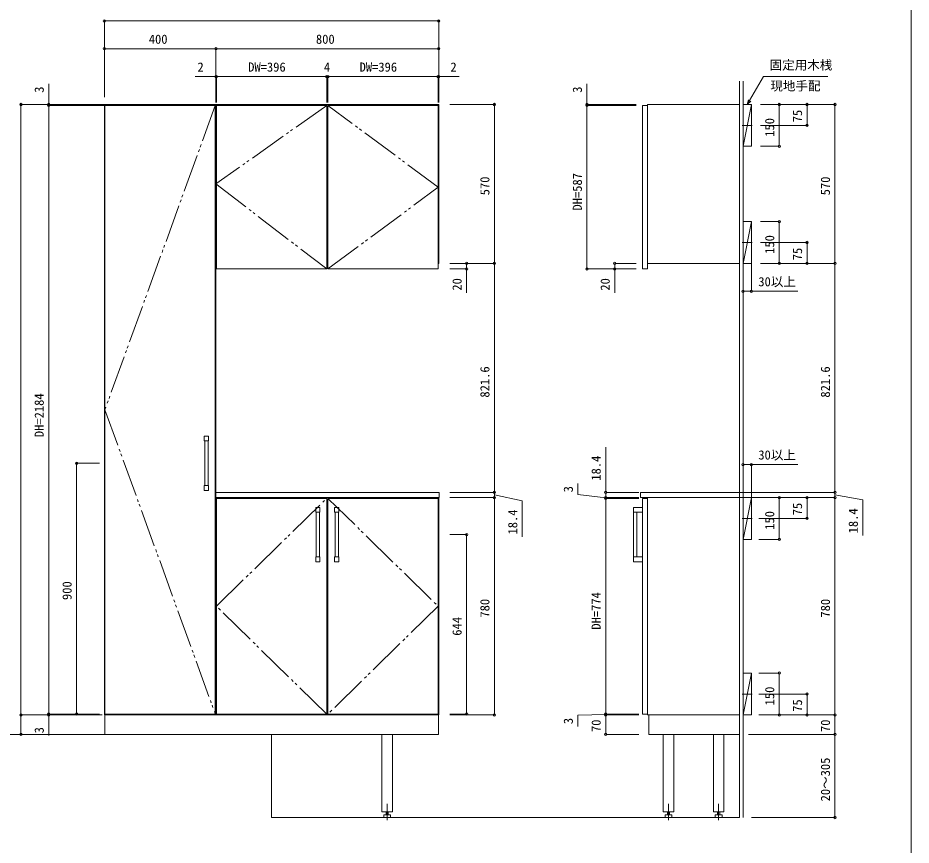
# Model space of a CAD drawing. Units: millimetres, scale not verified. Extents: x -2772 to 2772, y -4480 to 4487.
# Drawn here: x -435 to 2772, y -1056 to 1911 of the extents above; entities that cross this region are included whole.
import ezdxf
from ezdxf.enums import TextEntityAlignment as Align

# ---------------------------------------------------------------- set-up
doc = ezdxf.new("R2010")
doc.units = ezdxf.units.MM
doc.header["$LTSCALE"] = 15
doc.linetypes.add('CHAIN2', pattern=[12, 9, -1, 1, -1])
doc.linetypes.add('DOUBLE_CHAIN2', pattern=[12.8, 9, -1, 0.6, -0.6, 0.6, -1])
for name, color, linetype, lineweight in [('0-0_0', 7, 'Continuous', 9), ('0-2_YKK_ZWAK', 2, 'CHAIN2', 9), ('0-3_YKK_11', 4, 'Continuous', 9), ('0-4_YKK_12', 3, 'Continuous', 9), ('0-5_YKK_13', 7, 'Continuous', 9), ('0-6_YKK_D', 6, 'Continuous', 9)]:
    doc.layers.add(name, color=color, linetype=linetype, lineweight=lineweight)
doc.styles.add('ＭＳ ゴシック', font='')
doc.styles.get('ＭＳ ゴシック').set_extended_font_data('MS Gothic')

msp = doc.modelspace()

# ---------------------------------------------------------------- linework, layer by layer
at = {"layer": '0-0_0'}
msp.add_line((2772, 4256), (2772, -4480), dxfattribs=at)
at = {"layer": '0-2_YKK_ZWAK', "linetype": 'Continuous'}
for p, q in [((1075.97, 1600.57), (1075.97, 1030.57)), ((275.97, 1030.57), (277.98, 1030.57))]:
    msp.add_line(p, q, dxfattribs=at)
at = {"layer": '0-2_YKK_ZWAK'}
for p, q in [((2201.2, 1525.57), (2165.62, 1525.57)), ((2201.2, 1105.57), (2165.62, 1105.57)), ((2201.2, 115.57), (2165.62, 115.57)), ((2201.2, -514.43), (2165.62, -514.43)), ((890.97, -966.8), (890.97, -908.73)), ((1900.91, -966.8), (1900.91, -908.73)), ((2080.91, -966.8), (2080.91, -908.73))]:
    msp.add_line(p, q, dxfattribs=at)
at = {"layer": '0-2_YKK_ZWAK', "linetype": 'Continuous'}
for points in [[(-124.03, -589.43), (275.97, -589.43), (275.97, 1600.57), (-124.03, 1600.57)], [(-122.03, -586.43), (273.97, -586.43), (273.97, 1597.57), (-122.03, 1597.57)], [(673.98, 1010.57), (277.98, 1010.57), (277.98, 1597.57), (673.98, 1597.57)], [(677.98, 1010.57), (1073.98, 1010.57), (1073.98, 1597.57), (677.98, 1597.57)], [(1807.91, 1010.57), (1825.91, 1010.57), (1825.91, 1597.57), (1807.91, 1597.57)], [(1825.91, 1030.57), (2155.91, 1030.57), (2155.91, 1600.57), (1825.91, 1600.57)], [(275.97, 190.57), (1077.47, 190.57), (1077.47, 208.97), (275.97, 208.97)], [(1800.91, 190.57), (2155.91, 190.57), (2155.91, 208.97), (1800.91, 208.97)], [(1075.97, -589.43), (275.97, -589.43), (275.97, 190.57), (1075.97, 190.57)], [(277.97, -586.43), (673.97, -586.43), (673.97, 187.57), (277.97, 187.57)], [(1073.97, -586.43), (677.97, -586.43), (677.97, 187.57), (1073.97, 187.57)], [(1807.91, -586.43), (1825.91, -586.43), (1825.91, 187.57), (1807.91, 187.57)], [(1825.91, -589.43), (2155.91, -589.43), (2155.91, 190.57), (1825.91, 190.57)], [(-123.03, -659.43), (1074.97, -659.43), (1074.97, -589.43), (-123.03, -589.43)], [(1829.91, -659.43), (2155.91, -659.43), (2155.91, -589.43), (1829.91, -589.43)]]:
    msp.add_lwpolyline(points, close=True, dxfattribs=at)
at = {"layer": '0-2_YKK_ZWAK', "linetype": 'DOUBLE_CHAIN2'}
for points in [[(273.97, 1597.57), (-122.03, 505.57), (273.97, -586.43)], [(673.98, 1597.57), (275.97, 1315.57), (673.98, 1010.57)], [(677.98, 1010.57), (1073.98, 1304.07), (677.98, 1597.57)], [(673.97, -586.43), (277.97, -199.43), (673.97, 187.57)], [(677.97, 187.57), (1073.97, -199.43), (677.97, -586.43)]]:
    msp.add_lwpolyline(points, dxfattribs=at)
at = {"layer": '0-2_YKK_ZWAK', "linetype": 'Continuous'}
msp.add_lwpolyline([(1073.98, 1030.57), (1075.97, 1030.57), (1075.97, 1600.57), (275.97, 1600.57), (275.97, 1030.57)], dxfattribs=at)
at = {"layer": '0-3_YKK_11'}
for p, q in [((234.34, 410.08), (234.33, 409.57)), ((234.33, 409.57), (234.47, 394.07)), ((248.98, 393.57), (234.97, 393.57)), ((248.61, 411.07), (235.34, 411.07)), ((235.97, 233.57), (235.97, 393.57)), ((247.97, 233.57), (247.97, 393.57)), ((249.61, 409.57), (249.48, 394.07)), ((249.61, 410.08), (249.61, 409.57)), ((234.33, 217.57), (234.47, 233.08)), ((248.98, 233.57), (234.97, 233.57)), ((235.97, 233.57), (247.97, 233.57)), ((249.61, 217.57), (249.48, 233.08)), ((234.34, 217.06), (234.33, 217.57)), ((248.61, 216.07), (235.34, 216.07)), ((249.61, 217.06), (249.61, 217.57)), ((634.34, 154.08), (634.33, 153.57)), ((634.33, 153.57), (634.47, 138.07)), ((648.98, 137.57), (634.97, 137.57)), ((648.61, 155.07), (635.34, 155.07)), ((635.97, -22.43), (635.97, 137.57)), ((647.97, -22.43), (647.97, 137.57)), ((649.61, 153.57), (649.48, 138.07)), ((649.61, 154.08), (649.61, 153.57)), ((702.34, 154.08), (702.33, 153.57)), ((702.33, 153.57), (702.47, 138.07)), ((716.98, 137.57), (702.97, 137.57)), ((716.61, 155.07), (703.34, 155.07)), ((703.97, -22.43), (703.97, 137.57)), ((715.97, -22.43), (715.97, 137.57)), ((717.61, 153.57), (717.48, 138.07)), ((717.61, 154.08), (717.61, 153.57)), ((1774.78, 154.08), (1774.77, 153.57)), ((1774.77, 153.57), (1774.91, 138.07)), ((1775.41, -22.43), (1775.41, 137.57)), ((1775.41, 137.57), (1787.41, 137.57)), ((1807.91, 155.07), (1775.78, 155.07)), ((1807.91, 137.57), (1784.91, 137.57)), ((1787.41, -22.43), (1787.41, 137.57)), ((1807.91, 155.07), (1807.91, 137.57)), ((634.33, -38.43), (634.47, -22.92)), ((648.98, -22.43), (634.97, -22.43)), ((635.97, -22.43), (647.97, -22.43)), ((649.61, -38.43), (649.48, -22.92)), ((702.33, -38.43), (702.47, -22.92)), ((716.98, -22.43), (702.97, -22.43)), ((703.97, -22.43), (715.97, -22.43)), ((717.61, -38.43), (717.48, -22.92)), ((1774.77, -38.43), (1774.91, -22.92)), ((1781.41, -22.43), (1775.41, -22.43)), ((1787.41, -22.43), (1775.41, -22.43)), ((1807.91, -22.43), (1781.41, -22.43)), ((1807.91, -39.93), (1807.91, -22.43)), ((634.34, -38.94), (634.33, -38.43)), ((648.61, -39.93), (635.34, -39.93)), ((649.61, -38.94), (649.61, -38.43)), ((702.34, -38.94), (702.33, -38.43)), ((716.61, -39.93), (703.34, -39.93)), ((717.61, -38.94), (717.61, -38.43)), ((1774.78, -38.94), (1774.77, -38.43)), ((1807.91, -39.93), (1775.78, -39.93)), ((887.07, -937.43), (887.07, -947.43)), ((894.87, -937.43), (894.87, -947.43)), ((1897.01, -937.43), (1897.01, -947.43)), ((1904.81, -937.43), (1904.81, -947.43)), ((2077.01, -937.43), (2077.01, -947.43)), ((2084.81, -937.43), (2084.81, -947.43))]:
    msp.add_line(p, q, dxfattribs=at)
for points in [[(871.97, -937.43), (909.97, -937.43), (909.97, -659.43), (871.97, -659.43)], [(1881.91, -937.43), (1919.91, -937.43), (1919.91, -659.43), (1881.91, -659.43)], [(2061.91, -937.43), (2099.91, -937.43), (2099.91, -659.43), (2061.91, -659.43)], [(878.72, -957.43), (903.22, -957.43), (903.22, -947.43), (878.72, -947.43)], [(1888.66, -957.43), (1913.16, -957.43), (1913.16, -947.43), (1888.66, -947.43)], [(2068.66, -957.43), (2093.16, -957.43), (2093.16, -947.43), (2068.66, -947.43)]]:
    msp.add_lwpolyline(points, close=True, dxfattribs=at)
for centre, radius, start, end in [((235.34, 410.07), 1, 90, 179.5), ((234.97, 394.07), 0.5, 180.5, 270), ((248.61, 410.07), 1, 0.5, 90), ((248.98, 394.07), 0.5, 270, 359.5), ((234.97, 233.07), 0.5, 90, 179.5), ((248.98, 233.07), 0.5, 0.5, 90), ((235.34, 217.07), 1, 180.5, 270), ((248.61, 217.07), 1, 270, 359.5), ((635.34, 154.07), 1, 90, 179.5), ((634.97, 138.07), 0.5, 180.5, 270), ((648.61, 154.07), 1, 0.5, 90), ((648.98, 138.07), 0.5, 270, 359.5), ((703.34, 154.07), 1, 90, 179.5), ((702.97, 138.07), 0.5, 180.5, 270), ((716.61, 154.07), 1, 0.5, 90), ((716.98, 138.07), 0.5, 270, 359.5), ((1775.78, 154.07), 1, 90, 179.5), ((1775.41, 138.07), 0.5, 180.5, 270), ((634.97, -22.93), 0.5, 90, 179.5), ((648.98, -22.93), 0.5, 0.5, 90), ((702.97, -22.93), 0.5, 90, 179.5), ((716.98, -22.93), 0.5, 0.5, 90), ((1775.41, -22.93), 0.5, 90, 179.5), ((635.34, -38.93), 1, 180.5, 270), ((648.61, -38.93), 1, 270, 359.5), ((703.34, -38.93), 1, 180.5, 270), ((716.61, -38.93), 1, 270, 359.5), ((1775.78, -38.93), 1, 180.5, 270)]:
    msp.add_arc(centre, radius, start, end, dxfattribs=at)
at = {"layer": '0-4_YKK_12'}
for p, q in [((2155.91, -957.43), (2155.91, 1684.38)), ((2168.41, -957.43), (2168.41, 1684.38)), ((2168.41, 1450.57), (2198.41, 1600.57)), ((2168.41, 1030.57), (2198.41, 1180.57)), ((2168.41, 40.57), (2198.41, 190.57)), ((2168.41, -589.43), (2198.41, -439.43)), ((475.97, -659.43), (475.97, -957.43)), ((2155.91, -957.43), (475.97, -957.43))]:
    msp.add_line(p, q, dxfattribs=at)
msp.add_lwpolyline([(475.97, -659.43), (-1250.35, -659.43), (-1250.35, 1684.38)], dxfattribs=at)
for points in [[(2168.41, 1450.57), (2198.41, 1450.57), (2198.41, 1600.57), (2168.41, 1600.57)], [(2168.41, 1030.57), (2198.41, 1030.57), (2198.41, 1180.57), (2168.41, 1180.57)], [(2168.41, 40.57), (2198.41, 40.57), (2198.41, 190.57), (2168.41, 190.57)], [(2168.41, -589.43), (2198.41, -589.43), (2198.41, -439.43), (2168.41, -439.43)]]:
    msp.add_lwpolyline(points, close=True, dxfattribs=at)
at = {"layer": '0-5_YKK_13'}
msp.add_line((677.98, 1030.57), (673.98, 1030.57), dxfattribs=at)
at = {"layer": '0-6_YKK_D'}
for p, q in [((-124.03, 1626.81), (-124.03, 1901.57)), ((-124.03, 1900.57), (1075.97, 1900.57)), ((1075.97, 1626.81), (1075.97, 1901.57)), ((-124.03, 1626.81), (-124.03, 1801.57)), ((-124.03, 1800.57), (275.97, 1800.57)), ((275.97, 1626.81), (275.97, 1801.57)), ((275.97, 1607.21), (275.97, 1801.57)), ((1075.97, 1800.57), (275.97, 1800.57)), ((1075.97, 1607.21), (1075.97, 1801.57)), ((275.97, 1700.57), (201.97, 1700.57)), ((275.97, 1607.21), (275.97, 1701.57)), ((277.97, 1700.57), (275.97, 1700.57)), ((277.97, 1607.21), (277.97, 1701.57)), ((277.97, 1607.21), (277.97, 1701.57)), ((277.97, 1700.57), (294.97, 1700.57)), ((277.97, 1700.57), (673.97, 1700.57)), ((673.97, 1700.57), (656.97, 1700.57)), ((673.97, 1607.21), (673.97, 1701.57)), ((673.97, 1607.21), (673.97, 1701.57)), ((677.97, 1700.57), (673.97, 1700.57)), ((677.97, 1607.21), (677.97, 1701.57)), ((677.97, 1607.21), (677.97, 1701.57)), ((677.97, 1700.57), (694.97, 1700.57)), ((1073.97, 1700.57), (677.97, 1700.57)), ((1073.97, 1700.57), (1056.97, 1700.57)), ((1073.97, 1607.21), (1073.97, 1701.57)), ((1073.97, 1607.21), (1073.97, 1701.57)), ((1073.97, 1700.57), (1075.97, 1700.57)), ((1075.97, 1607.21), (1075.97, 1701.57)), ((1075.97, 1700.57), (1149.97, 1700.57)), ((-324.03, 1600.57), (-324.03, 1674.57)), ((1607.91, 1600.57), (1607.91, 1674.57)), ((-141.72, 1600.57), (-425.03, 1600.57)), ((-424.03, 1600.57), (-424.03, -589.43)), ((-125.03, 1600.57), (-325.03, 1600.57)), ((-141.72, 1597.57), (-325.03, 1597.57)), ((-123.03, 1597.57), (-325.03, 1597.57)), ((-324.03, 1597.57), (-324.03, 1600.57)), ((-324.03, -586.43), (-324.03, 1597.57)), ((-324.03, 1597.57), (-324.03, 1580.57)), ((1115.77, 1600.57), (1276.97, 1600.57)), ((1275.97, 1600.57), (1275.97, 1030.57)), ((1785.31, 1600.57), (1606.91, 1600.57)), ((1785.31, 1597.57), (1606.91, 1597.57)), ((1785.31, 1597.57), (1606.91, 1597.57)), ((1607.91, 1597.57), (1607.91, 1600.57)), ((1607.91, 1597.57), (1607.91, 1580.57)), ((1607.91, 1597.57), (1607.91, 1010.57)), ((2231.09, 1600.57), (2299.41, 1600.57)), ((2231.09, 1600.57), (2399.41, 1600.57)), ((2231.09, 1600.57), (2499.41, 1600.57)), ((2298.41, 1450.57), (2298.41, 1600.57)), ((2398.41, 1600.57), (2398.41, 1525.57)), ((2498.41, 1030.57), (2498.41, 1600.57)), ((2231.09, 1525.57), (2399.41, 1525.57)), ((2231.09, 1450.57), (2299.41, 1450.57)), ((2231.09, 1180.57), (2299.41, 1180.57)), ((2298.41, 1030.57), (2298.41, 1180.57)), ((2231.09, 1105.57), (2399.41, 1105.57)), ((2398.41, 1030.57), (2398.41, 1105.57)), ((1115.77, 1030.57), (1176.97, 1030.57)), ((1115.77, 1030.57), (1276.97, 1030.57)), ((1115.77, 1030.57), (1276.97, 1030.57)), ((1275.97, 208.97), (1275.97, 1030.57)), ((1785.31, 1030.57), (1706.91, 1030.57)), ((2168.41, 1029.57), (2168.41, 929.57)), ((2198.41, 1029.57), (2198.41, 929.57)), ((2231.09, 1030.57), (2299.41, 1030.57)), ((2231.09, 1030.57), (2399.41, 1030.57)), ((2231.09, 1030.57), (2499.41, 1030.57)), ((2231.09, 1030.57), (2499.41, 1030.57)), ((2498.41, 1030.57), (2498.41, 208.97)), ((1115.77, 1010.57), (1176.97, 1010.57)), ((1785.31, 1010.57), (1606.91, 1010.57)), ((1785.31, 1010.57), (1706.91, 1010.57)), ((-141.72, 313.57), (-225.03, 313.57)), ((-224.03, 313.57), (-224.03, -586.43)), ((2198.41, 191.57), (2198.41, 309.97)), ((1115.77, 208.97), (1276.97, 208.97)), ((1115.77, 208.97), (1276.97, 208.97)), ((1275.97, 190.57), (1275.97, 208.97)), ((1793.91, 208.97), (1674.41, 208.97)), ((1675.41, 190.57), (1675.41, 207.57)), ((2156.91, 208.97), (2499.41, 208.97)), ((2231.09, 208.97), (2499.41, 208.97)), ((2498.41, 208.97), (2498.41, 190.57)), ((1115.77, 190.57), (1276.97, 190.57)), ((1115.77, 190.57), (1276.97, 190.57)), ((1275.97, -589.43), (1275.97, 190.57)), ((1793.91, 190.57), (1674.41, 190.57)), ((1793.91, 190.57), (1674.41, 190.57)), ((1793.91, 187.57), (1674.41, 187.57)), ((1793.91, 187.57), (1674.41, 187.57)), ((1675.41, 190.57), (1675.41, 187.57)), ((1675.41, 190.57), (1675.41, 187.57)), ((1675.41, 187.57), (1675.41, 170.57)), ((1675.41, 187.57), (1675.41, -586.43)), ((2156.91, 190.57), (2499.41, 190.57)), ((2225.57, 190.57), (2399.41, 190.57)), ((2225.57, 190.57), (2299.41, 190.57)), ((2225.57, 190.57), (2499.41, 190.57)), ((2298.41, 40.57), (2298.41, 190.57)), ((2398.41, 190.57), (2398.41, 115.57)), ((2498.41, 190.57), (2498.41, -589.43)), ((2225.57, 115.57), (2399.41, 115.57)), ((1115.53, 57.57), (1176.97, 57.57)), ((1175.97, -586.43), (1175.97, 57.57)), ((2225.57, 40.57), (2299.41, 40.57)), ((2225.57, -439.43), (2299.41, -439.43)), ((2298.41, -589.43), (2298.41, -439.43)), ((2225.57, -514.43), (2399.41, -514.43)), ((2398.41, -589.43), (2398.41, -514.43)), ((-324.03, -586.43), (-324.03, -569.43)), ((1675.41, -586.43), (1675.41, -569.43)), ((-141.72, -589.43), (-425.03, -589.43)), ((-132.03, -589.43), (-425.03, -589.43)), ((-424.03, -589.43), (-424.03, -659.43)), ((-141.72, -586.43), (-325.03, -586.43)), ((-141.72, -586.43), (-325.03, -586.43)), ((-141.72, -589.43), (-325.03, -589.43)), ((-324.03, -586.43), (-324.03, -589.43)), ((-324.03, -589.43), (-324.03, -663.43)), ((-141.72, -586.43), (-225.03, -586.43)), ((1115.53, -586.43), (1176.97, -586.43)), ((1115.77, -589.43), (1276.97, -589.43)), ((1793.91, -586.43), (1674.41, -586.43)), ((1793.91, -586.43), (1674.41, -586.43)), ((1793.91, -589.43), (1674.41, -589.43)), ((1793.91, -589.43), (1674.41, -589.43)), ((1675.41, -586.43), (1675.41, -589.43)), ((1675.41, -586.43), (1675.41, -589.43)), ((1675.41, -589.43), (1675.41, -606.43)), ((1675.41, -589.43), (1675.41, -659.43)), ((2225.57, -589.43), (2399.41, -589.43)), ((2225.57, -589.43), (2299.41, -589.43)), ((2225.57, -589.43), (2499.41, -589.43)), ((2236.67, -589.43), (2499.41, -589.43)), ((2498.41, -659.43), (2498.41, -589.43)), ((-132.03, -659.43), (-425.03, -659.43)), ((1793.91, -659.43), (1674.41, -659.43)), ((2187.63, -659.43), (2499.41, -659.43)), ((2236.99, -659.43), (2499.41, -659.43)), ((2498.41, -659.43), (2498.41, -957.43)), ((2198.54, -957.43), (2499.41, -957.43))]:
    msp.add_line(p, q, dxfattribs=at)
for points in [[(2183.41, 1600.57), (2192, 1615.24), (2242, 1700.57), (2473, 1700.57)], [(2195.94, 1612.94), (2183.41, 1600.57), (2188.07, 1617.54)], [(1175.97, 1030.57), (1175.97, 1010.57), (1175.97, 924.77)], [(1707.91, 1030.57), (1707.91, 1010.57), (1707.91, 924.77)], [(2168.41, 930.57), (2198.41, 930.57), (2365.81, 930.57)], [(1675.41, 190.57), (1675.41, 208.97), (1675.41, 371.77)], [(2168.41, 308.97), (2198.41, 308.97), (2365.81, 308.97)], [(1675.41, 189.07), (1575.41, 201.19), (1575.41, 241.19)], [(1275.97, 199.77), (1375.97, 178.8), (1375.97, 50)], [(2498.41, 199.77), (2598.41, 182.73), (2598.41, 53.93)], [(1675.41, -587.93), (1575.41, -590.44), (1575.41, -630.44)]]:
    msp.add_lwpolyline(points, dxfattribs=at)
for centre in [(-124.03, 1900.57), (1075.97, 1900.57), (-124.03, 1800.57), (275.97, 1800.57), (275.97, 1800.57), (1075.97, 1800.57), (275.97, 1700.57), (277.97, 1700.57), (277.97, 1700.57), (673.97, 1700.57), (673.97, 1700.57), (677.97, 1700.57), (677.97, 1700.57), (1073.97, 1700.57), (1073.97, 1700.57), (1075.97, 1700.57), (-424.03, 1600.57), (-324.03, 1600.57), (1275.97, 1600.57), (1607.91, 1600.57), (2298.41, 1600.57), (2398.41, 1600.57), (2498.41, 1600.57), (-324.03, 1597.57), (-324.03, 1597.57), (1607.91, 1597.57), (1607.91, 1597.57), (2398.41, 1525.57), (2298.41, 1450.57), (2298.41, 1180.57), (2398.41, 1105.57), (1175.97, 1030.57), (1275.97, 1030.57), (1275.97, 1030.57), (1707.91, 1030.57), (2298.41, 1030.57), (2398.41, 1030.57), (2498.41, 1030.57), (2498.41, 1030.57), (1175.97, 1010.57), (1607.91, 1010.57), (1707.91, 1010.57), (2168.41, 930.57), (2198.41, 930.57), (-224.03, 313.57), (2168.41, 308.97), (2198.41, 308.97), (1275.97, 208.97), (1275.97, 208.97), (1275.97, 190.57), (1275.97, 190.57), (1675.41, 208.97), (1675.41, 190.57), (1675.41, 190.57), (2298.41, 190.57), (2398.41, 190.57), (2498.41, 208.97), (2498.41, 208.97), (2498.41, 190.57), (2498.41, 190.57), (1675.41, 187.57), (1675.41, 187.57), (2398.41, 115.57), (1175.97, 57.57), (2298.41, 40.57), (2298.41, -439.43), (2398.41, -514.43), (-424.03, -589.43), (-424.03, -589.43), (-324.03, -586.43), (-324.03, -586.43), (-324.03, -589.43), (-224.03, -586.43), (1175.97, -586.43), (1275.97, -589.43), (1675.41, -586.43), (1675.41, -586.43), (1675.41, -589.43), (1675.41, -589.43), (2298.41, -589.43), (2398.41, -589.43), (2498.41, -589.43), (2498.41, -589.43), (-424.03, -659.43), (1675.41, -659.43), (2498.41, -659.43), (2498.41, -659.43), (2498.41, -957.43)]:
    msp.add_circle(centre, 4.25, dxfattribs=at)

# ---------------------------------------------------------------- texts
at = {"layer": '0-6_YKK_D', "style": 'ＭＳ ゴシック'}
for s, p in [('400', (35.17, 1808.57)), ('800', (635.17, 1808.57)), ('2', (209.97, 1708.57)), ('DW=396', (391.97, 1708.57)), ('4', (663.97, 1708.57)), ('DW=396', (791.97, 1708.57)), ('2', (1117.97, 1708.57)), ('固定用木桟', (2264.13, 1715.92)), ('現地手配', (2266.53, 1640.92)), ('30以上', (2223.41, 938.57)), ('30以上', (2223.41, 316.97))]:
    msp.add_text(s, height=32.99, dxfattribs=at).set_placement(p, align=Align.BOTTOM_LEFT)
for s, p in [('3', (-332.03, 1642.57)), ('3', (1599.91, 1642.57)), ('75', (2390.41, 1536.67)), ('150', (2290.41, 1484.77)), ('DH=587', (1599.91, 1220.07)), ('570', (1267.97, 1274.77)), ('570', (2490.41, 1274.77)), ('150', (2290.41, 1064.77)), ('75', (2390.41, 1041.67)), ('20', (1167.97, 932.77)), ('20', (1699.91, 932.77)), ('821.6', (1267.97, 548.97)), ('821.6', (2490.41, 548.97)), ('DH=2184', (-332.03, 407.17)), ('18.4', (1667.41, 250.97)), ('3', (1567.41, 209.19)), ('75', (2390.41, 126.67)), ('18.4', (1367.97, 58)), ('150', (2290.41, 74.77)), ('18.4', (2590.41, 61.93)), ('900', (-232.03, -177.23)), ('DH=774', (1667.41, -283.43)), ('780', (1267.97, -240.23)), ('780', (2490.41, -240.23)), ('644', (1167.97, -305.23)), ('150', (2290.41, -555.23)), ('75', (2390.41, -578.33)), ('3', (1567.41, -622.44)), ('70', (1667.41, -650.83)), ('70', (2490.41, -650.83)), ('3', (-332.03, -655.43)), ('20～305', (2490.41, -899.63))]:
    msp.add_text(s, height=32.99, rotation=90, dxfattribs=at).set_placement(p, align=Align.BOTTOM_LEFT)

doc.saveas('drawing.dxf')
